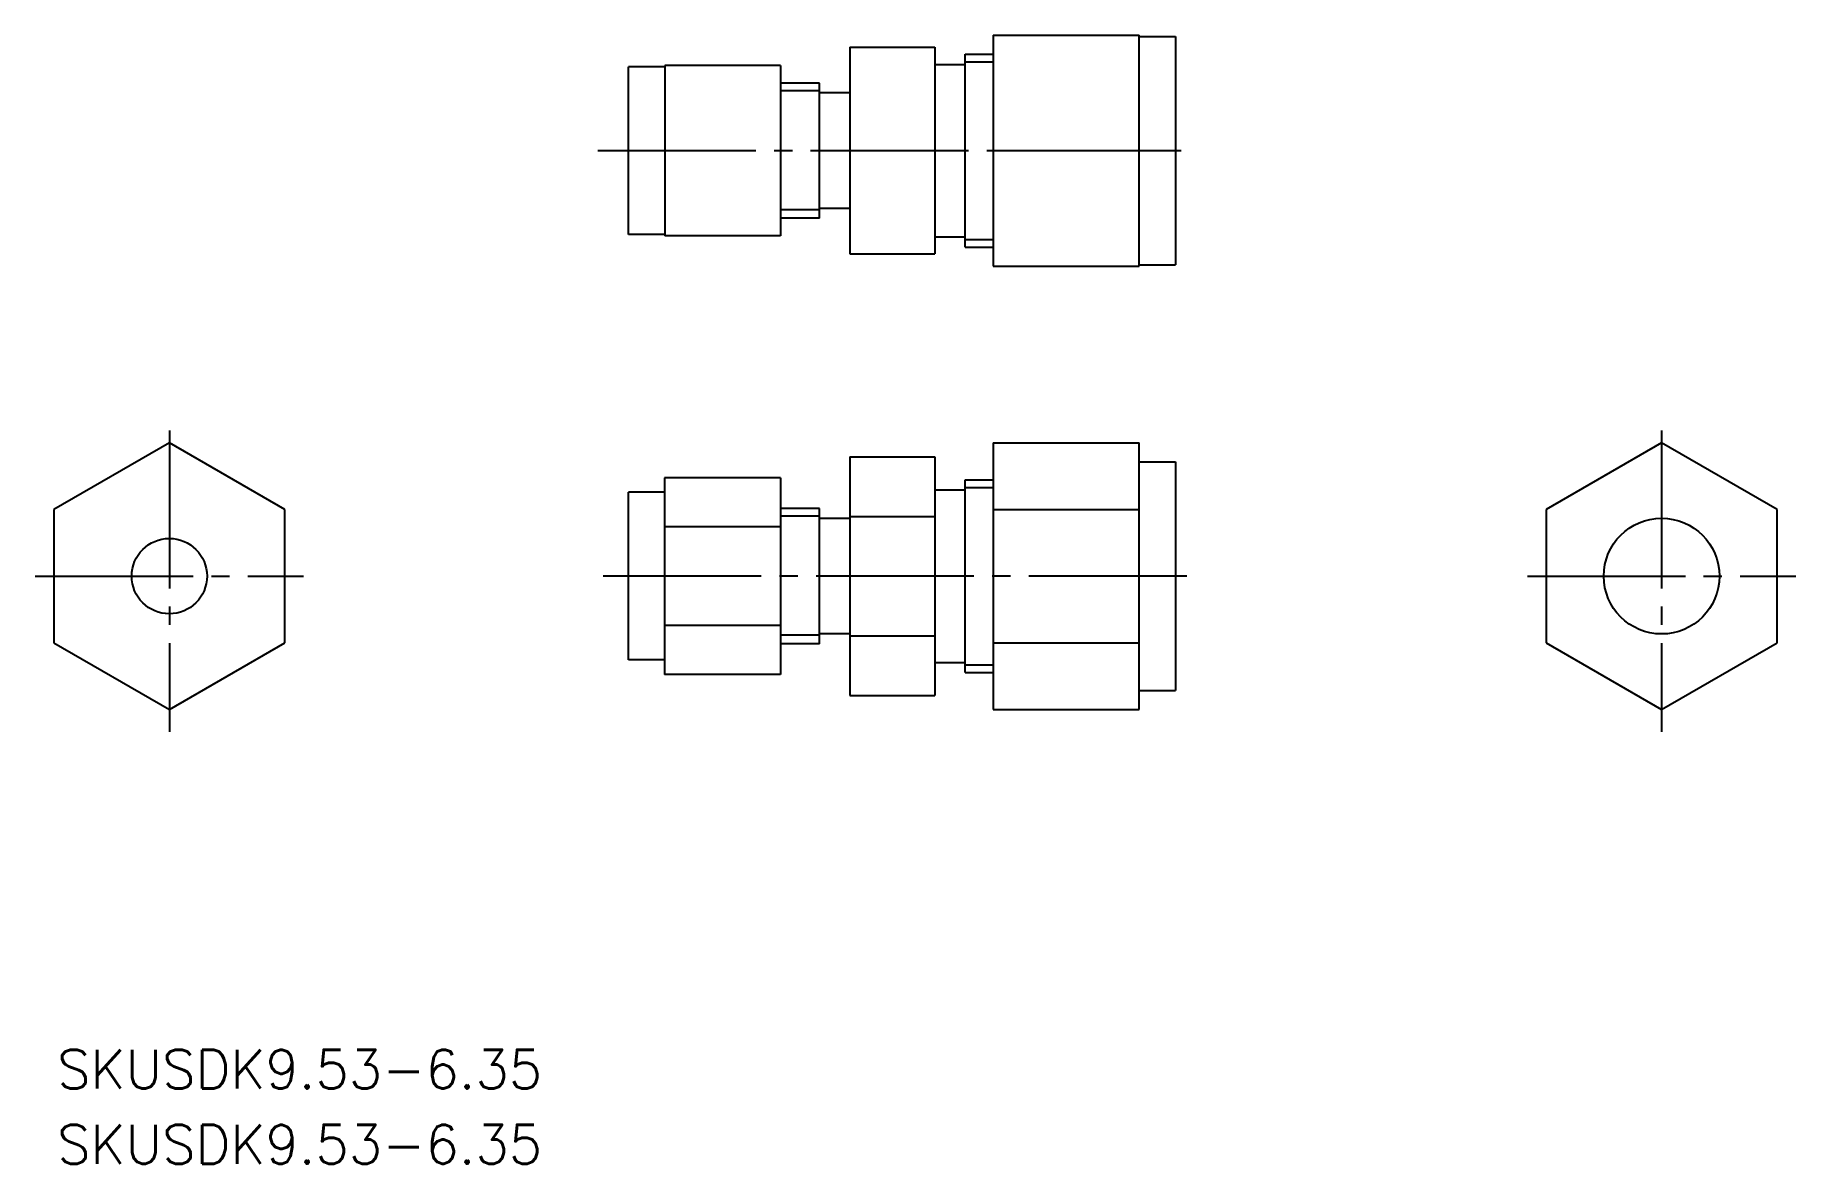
# Model space of a CAD drawing. Extents: x 40 to 185, y 59 to 152.
import ezdxf

# ---------------------------------------------------------------- set-up
doc = ezdxf.new("R2010")
doc.units = 0
doc.linetypes.add('CENTER', pattern=[17.5, 13, -1.5, 1.5, -1.5])
doc.layers.get('0').update_dxf_attribs({"linetype": 'CONTINUOUS'})
doc.layers.add('CENTER', color=1, linetype='CENTER')
doc.styles.get("Standard").update_dxf_attribs({"font": 'txt.shx', "bigfont": 'extfont.shx'})

msp = doc.modelspace()

# ---------------------------------------------------------------- linework, layer by layer
at = {"color": 7, "linetype": 'CONTINUOUS'}
for p, q in [((106.76, 150.98), (113.76, 150.98)), ((106.76, 150.98), (106.76, 133.98)), ((113.76, 150.98), (113.76, 133.98)), ((118.56, 151.98), (118.56, 132.98)), ((118.56, 151.98), (130.56, 151.98)), ((130.56, 132.98), (130.56, 151.98)), ((130.56, 151.88), (133.56, 151.88)), ((133.56, 151.88), (133.56, 133.08)), ((91.55, 149.38), (88.55, 149.38)), ((88.55, 135.58), (88.55, 149.38)), ((101.05, 149.48), (91.55, 149.48)), ((91.55, 149.48), (91.55, 135.48)), ((101.05, 149.48), (101.05, 135.48)), ((113.76, 149.58), (116.26, 149.58)), ((116.26, 150.41), (118.56, 150.41)), ((116.26, 134.54), (116.26, 150.41)), ((104.26, 148.03), (101.05, 148.03)), ((104.26, 136.92), (104.26, 148.03)), ((106.76, 147.23), (104.26, 147.23)), ((106.76, 142.48), (113.76, 142.48)), ((118.56, 142.48), (130.56, 142.48)), ((106.76, 137.73), (104.26, 137.73)), ((104.26, 136.92), (101.05, 136.92)), ((91.55, 135.58), (88.55, 135.58)), ((101.05, 135.48), (91.55, 135.48)), ((113.76, 135.38), (116.26, 135.38)), ((106.76, 133.98), (113.76, 133.98)), ((116.26, 134.54), (118.56, 134.54)), ((118.56, 132.98), (130.56, 132.98)), ((130.56, 133.08), (133.56, 133.08)), ((50.77, 118.45), (41.27, 112.96)), ((60.27, 112.96), (50.77, 118.45)), ((118.56, 118.45), (118.56, 96.51)), ((118.56, 118.45), (130.56, 118.45)), ((130.56, 96.51), (130.56, 118.45)), ((173.56, 118.45), (164.06, 112.96)), ((183.06, 112.96), (173.56, 118.45)), ((106.76, 117.29), (106.76, 97.66)), ((106.76, 117.29), (113.76, 117.29)), ((113.76, 117.29), (113.76, 97.66)), ((130.56, 116.88), (133.56, 116.88)), ((133.56, 116.88), (133.56, 98.08)), ((101.05, 115.56), (91.5, 115.56)), ((91.5, 115.56), (91.5, 99.39)), ((101.05, 115.56), (101.05, 99.39)), ((113.76, 114.58), (116.26, 114.58)), ((116.26, 115.41), (118.56, 115.41)), ((116.26, 99.54), (116.26, 115.41)), ((91.5, 114.38), (88.55, 114.38)), ((88.55, 100.58), (88.55, 114.38)), ((104.26, 113.03), (101.05, 113.03)), ((104.26, 101.92), (104.26, 113.03)), ((41.27, 112.96), (41.27, 101.99)), ((60.27, 101.99), (60.27, 112.96)), ((106.76, 112.23), (104.26, 112.23)), ((106.76, 112.38), (113.76, 112.38)), ((118.56, 112.96), (130.56, 112.96)), ((118.56, 112.96), (130.56, 112.96)), ((164.06, 112.96), (164.06, 101.99)), ((183.06, 101.99), (183.06, 112.96)), ((101.05, 111.52), (91.5, 111.52)), ((101.05, 103.43), (91.5, 103.43)), ((41.27, 101.99), (50.77, 96.51)), ((50.77, 96.51), (60.27, 101.99)), ((104.26, 101.92), (101.05, 101.92)), ((106.76, 102.73), (104.26, 102.73)), ((106.76, 102.57), (113.76, 102.57)), ((118.56, 101.99), (130.56, 101.99)), ((118.56, 101.99), (130.56, 101.99)), ((164.06, 101.99), (173.56, 96.51)), ((173.56, 96.51), (183.06, 101.99)), ((91.5, 100.58), (88.55, 100.58)), ((113.76, 100.38), (116.26, 100.38)), ((101.05, 99.39), (91.5, 99.39)), ((116.26, 99.54), (118.56, 99.54)), ((106.76, 97.66), (113.76, 97.66)), ((130.56, 98.08), (133.56, 98.08)), ((118.56, 96.51), (130.56, 96.51))]:
    msp.add_line(p, q, dxfattribs=at)
at = {"color": 3, "linetype": 'CONTINUOUS'}
for p, q in [((116.26, 149.78), (118.56, 149.78)), ((104.26, 147.4), (101.05, 147.4)), ((104.26, 137.61), (101.05, 137.61)), ((116.26, 135.18), (118.56, 135.18)), ((116.26, 114.78), (118.56, 114.78)), ((104.26, 112.4), (101.05, 112.4)), ((104.26, 102.61), (101.05, 102.61)), ((116.26, 100.18), (118.56, 100.18))]:
    msp.add_line(p, q, dxfattribs=at)
at = {"color": 7, "linetype": 'CONTINUOUS'}
for centre, radius in [((173.56, 107.48), 4.76), ((50.77, 107.48), 3.1)]:
    msp.add_circle(centre, radius, dxfattribs=at)
at = {"layer": 'CENTER', "color": 1, "linetype": 'CENTER'}
for p, q in [((86.04, 142.48), (134.96, 142.48)), ((50.77, 119.47), (50.77, 94.66)), ((173.56, 119.47), (173.56, 94.66)), ((39.73, 107.48), (61.81, 107.48)), ((134.48, 107.48), (85.56, 107.48)), ((162.52, 107.48), (184.6, 107.48))]:
    msp.add_line(p, q, dxfattribs=at)

# ---------------------------------------------------------------- texts
at = {"color": 7, "linetype": 'CONTINUOUS'}
for p in [(41.53, 65.32), (41.53, 59.14)]:
    msp.add_text('SKUSDK9.53-6.35', height=3.2, dxfattribs=at).set_placement(p)

doc.saveas('drawing.dxf')
